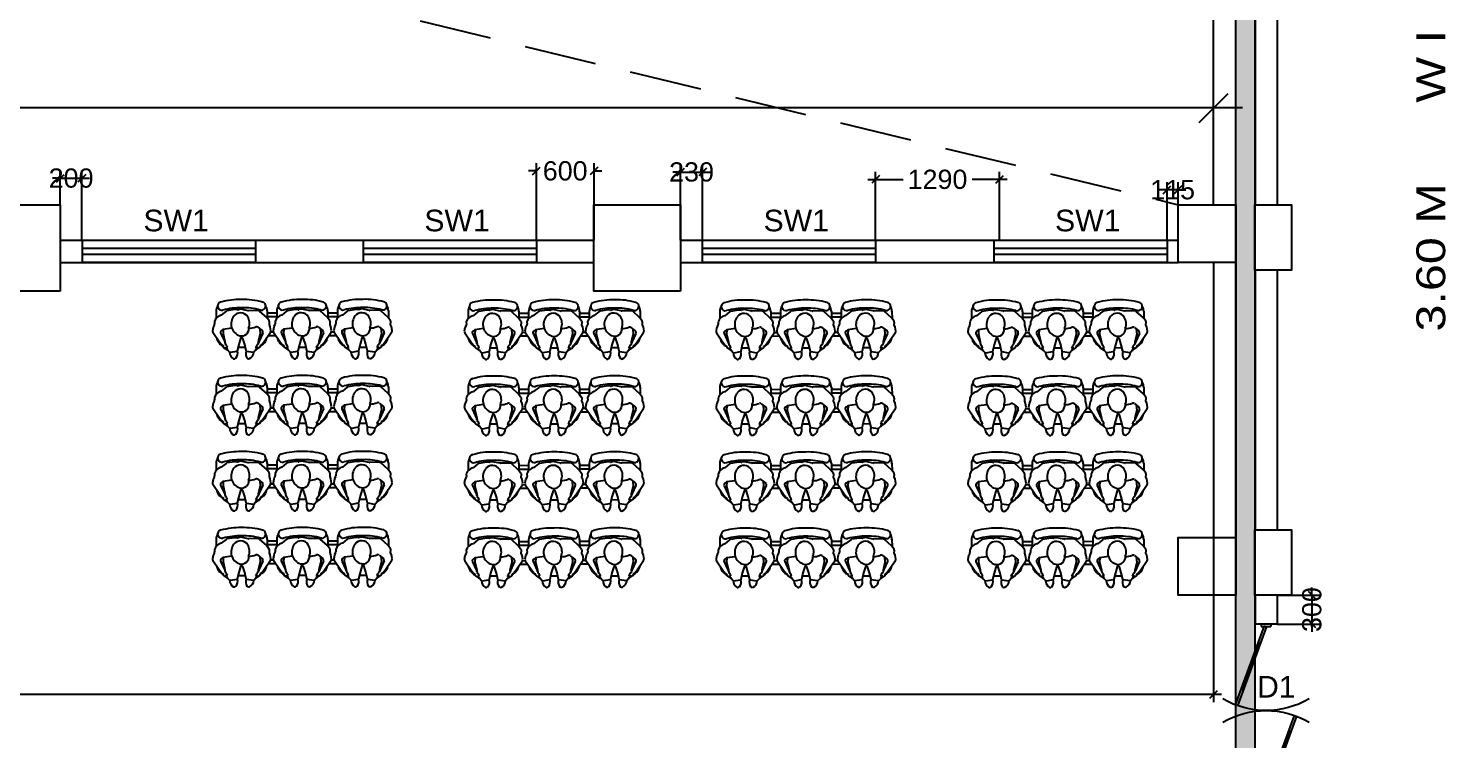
# Model space of a CAD drawing. Extents: x 7620542 to 7843793, y -6476226 to -6093835.
# Drawn here: x 7703786 to 7718533, y -6445912 to -6438515 of the extents above; entities that cross this region are included whole.
import ezdxf
from ezdxf.enums import TextEntityAlignment as Align

# ---------------------------------------------------------------- set-up
doc = ezdxf.new("R2010")
doc.units = 0
doc.header["$LTSCALE"] = 600
doc.header["$MEASUREMENT"] = 0
doc.header["$PDMODE"] = 35
doc.linetypes.add('HIDDEN', pattern=[0.375, 0.25, -0.125])
doc.linetypes.add('HIDDEN2', pattern=[0.1875, 0.125, -0.0625])
doc.layers.get('0').update_dxf_attribs({"linetype": 'CONTINUOUS'})
doc.layers.get('Defpoints').update_dxf_attribs({"linetype": 'CONTINUOUS'})
for name, color, linetype in [('DIMEN', 5, 'CONTINUOUS'), ('DOOR', 32, 'CONTINUOUS'), ('Duct', 8, 'CONTINUOUS'), ('Exp.Joint', 104, 'CONTINUOUS'), ('furniture', 33, 'CONTINUOUS'), ('Human', 8, 'CONTINUOUS'), ('joinery', 7, 'CONTINUOUS'), ('LA-column', 3, 'CONTINUOUS'), ('TXT', 6, 'CONTINUOUS'), ('Walls', 7, 'CONTINUOUS'), ('WIN', 151, 'CONTINUOUS'), ('Working Dim', 5, 'CONTINUOUS')]:
    doc.layers.add(name, color=color, linetype=linetype)
doc.styles.add('ari', font='arial.ttf')
doc.styles.add('ARIAL', font='arial.ttf')
doc.styles.get("Standard").update_dxf_attribs({"font": 'romans.shx'})
doc.dimstyles.new('int. dim', dxfattribs={"dimtxt": 450, "dimasz": 80, "dimexe": 80, "dimexo": 0, "dimgap": 70, "dimtad": 0, "dimdec": 0, "dimzin": 12, "dimdsep": 46, "dimtxsty": 'ari', "dimblk": 'OBLIQUE', "dimcen": 2, "dimdle": 80, "dimclrd": 256, "dimclre": 256, "dimclrt": 6, "dimadec": 0, "dimazin": 0, "dimtfac": 1, "dimtdec": 0, "dimtix": 1, "dimtmove": 2, "dimatfit": 3, "dimfxl": 1, "dimtolj": 1, "dimtzin": 0, "dimlwd": -1, "dimlwe": -1, "dimarcsym": 0})
doc.dimstyles.new('STANDARD$0', dxfattribs={"dimscale": 0, "dimtxt": 150, "dimasz": 125, "dimexe": 0.75, "dimexo": 1, "dimgap": 25, "dimtad": 1, "dimdec": 0, "dimdsep": 46, "dimtxsty": 'Standard', "dimblk1": 'DOT', "dimblk2": 'DOT', "dimsah": 1, "dimcen": 2.5, "dimclrd": 1, "dimclre": 1, "dimclrt": 3, "dimadec": 0, "dimazin": 0, "dimtfac": 1, "dimtdec": 0, "dimtmove": 0, "dimatfit": 3, "dimldrblk": 'DOT', "dimfxl": 1, "dimtolj": 1, "dimtzin": 0, "dimarcsym": 0})

# ---------------------------------------------------------------- blocks, each defined once
blk = doc.blocks.new('A$C6F2C55AD')
at = {"layer": 'furniture', "color": 8}
for p, q in [((-379, 896), (-303, 896)), ((0, 593), (0, 669)), ((-374, 366), (-301, 366)), ((-355, 366), (-355, 265)), ((-316, 366), (-316, 265)), ((-157, 331), (-157, 300)), ((-119, 356), (-119, 275)), ((-379, 265), (-303, 265)), ((-374, 265), (-303, 265)), ((0, -38), (0, 38)), ((-379, -265), (-301, -265)), ((-355, -265), (-355, -366)), ((-316, -265), (-316, -366)), ((-119, -275), (-119, -356)), ((-379, -366), (-303, -366)), ((-374, -366), (-303, -366)), ((-157, -300), (-157, -331)), ((0, -669), (0, -593)), ((-379, -896), (-301, -896))]:
    blk.add_line(p, q, dxfattribs=at)
for centre, radius, start, end in [((-374, 771), 125, 90, 118.9699), ((-125, 771), 125, 25.4407, 79.8153), ((236, 652), 733, 164.361, 181.6247), ((-429, 838), 43.2, 344.361, 164.361), ((236, 652), 647, 164.361, 181.8419), ((236, 610), 733, 178.3753, 195.639), ((236, 610), 647, 178.1581, 195.639), ((-429, 424), 43.2, 195.639, 15.639), ((-374, 491), 125, 241.0301, 270), ((-125, 491), 125, 280.1847, 334.5593), ((236, 21), 733, 164.361, 181.6247), ((-429, 207), 43.2, 344.361, 164.361), ((-374, 140), 125, 90, 118.9699), ((236, 21), 647, 164.361, 181.8419), ((-125, 140), 125, 25.4407, 79.8153), ((236, -21), 733, 178.3753, 195.639), ((236, -21), 647, 178.1581, 195.639), ((-429, -207), 43.2, 195.639, 15.639), ((-374, -140), 125, 241.0301, 270), ((-125, -140), 125, 280.1847, 334.5593), ((236, -610), 733, 164.361, 181.6247), ((-429, -424), 43.2, 344.361, 164.361), ((-374, -491), 125, 90, 118.9699), ((236, -610), 647, 164.361, 181.8419), ((-125, -491), 125, 25.4407, 79.8153), ((236, -652), 733, 178.3753, 195.639), ((236, -652), 647, 178.1581, 195.639), ((-429, -838), 43.2, 195.639, 15.639), ((-374, -771), 125, 241.0301, 270), ((-125, -771), 125, 280.1847, 334.5593)]:
    blk.add_arc(centre, radius, start, end, dxfattribs=at)
at = {"layer": 'Human', "color": 8}
for p, q in [((-309, 892), (-377, 818)), ((-274, 917), (-309, 892)), ((-236, 919), (-260, 921)), ((-212, 928), (-236, 919)), ((-172, 935), (-212, 928)), ((-50, 857), (-157, 931)), ((-383, 803), (-381, 703)), ((-209, 798), (-173, 844)), ((-148, 850), (-56, 808)), ((-56, 808), (-40, 802)), ((-25, 837), (-50, 857)), ((-19, 827), (-25, 837)), ((-7, 824), (-15, 825)), ((-8, 781), (4, 776)), ((-1, 787), (-5, 793)), ((5, 781), (-1, 787)), ((24, 785), (0, 820)), ((0, 792), (11, 789)), ((11, 789), (19, 779)), ((-381, 699), (-397, 621)), ((-397, 621), (-391, 593)), ((-391, 588), (-392, 559)), ((-392, 559), (-379, 478)), ((-375, 468), (-334, 417)), ((-200, 528), (-187, 436)), ((-148, 412), (-56, 454)), ((-56, 454), (-40, 459)), ((-40, 459), (-29, 462)), ((2, 482), (-10, 477)), ((-3, 469), (3, 477)), ((11, 473), (-3, 469)), ((0, 442), (24, 477)), ((4, 481), (2, 482)), ((3, 477), (4, 481)), ((19, 483), (11, 473)), ((-269, 348), (-244, 349)), ((-212, 297), (-236, 288)), ((-232, 346), (-216, 336)), ((-172, 304), (-212, 297)), ((-208, 333), (-172, 327)), ((-187, 436), (-173, 418)), ((-157, 331), (-50, 405)), ((-50, 226), (-157, 300)), ((-50, 405), (-25, 425)), ((-25, 425), (-19, 435)), ((-15, 437), (-7, 438)), ((-383, 172), (-381, 72)), ((-309, 261), (-377, 187)), ((-274, 286), (-309, 261)), ((-236, 288), (-260, 290)), ((-209, 167), (-173, 213)), ((-148, 219), (-56, 177)), ((-56, 177), (-40, 171)), ((-25, 206), (-50, 226)), ((-19, 196), (-25, 206)), ((-7, 193), (-15, 194)), ((-8, 151), (4, 145)), ((-1, 156), (-5, 162)), ((5, 150), (-1, 156)), ((24, 154), (0, 189)), ((0, 162), (11, 158)), ((11, 158), (19, 148)), ((-381, 68), (-397, -10)), ((-397, -10), (-391, -38)), ((-391, -43), (-392, -72)), ((-392, -72), (-379, -153)), ((-200, -103), (-187, -195)), ((-375, -163), (-334, -214)), ((-269, -283), (-244, -282)), ((-232, -285), (-216, -295)), ((-187, -195), (-173, -213)), ((-157, -300), (-50, -226)), ((-148, -219), (-56, -177)), ((-56, -177), (-40, -171)), ((-50, -226), (-25, -206)), ((-40, -171), (-29, -169)), ((-25, -206), (-19, -196)), ((-15, -194), (-7, -193)), ((2, -149), (-10, -154)), ((-3, -162), (3, -154)), ((11, -158), (-3, -162)), ((0, -189), (24, -154)), ((4, -150), (2, -149)), ((3, -154), (4, -150)), ((19, -148), (11, -158)), ((-309, -370), (-377, -444)), ((-274, -345), (-309, -370)), ((-236, -343), (-260, -341)), ((-212, -334), (-236, -343)), ((-172, -327), (-212, -334)), ((-209, -464), (-173, -418)), ((-208, -298), (-172, -304)), ((-50, -405), (-157, -331)), ((-148, -412), (-56, -454)), ((-25, -425), (-50, -405)), ((-19, -435), (-25, -425)), ((-7, -438), (-15, -437)), ((24, -477), (0, -442)), ((-381, -563), (-397, -641)), ((-383, -459), (-381, -559)), ((-56, -454), (-40, -459)), ((-8, -480), (4, -486)), ((-1, -475), (-5, -469)), ((5, -481), (-1, -475)), ((0, -469), (11, -473)), ((11, -473), (19, -483)), ((-397, -641), (-391, -668)), ((-391, -674), (-392, -703)), ((-392, -703), (-379, -784)), ((-200, -734), (-187, -826)), ((-375, -793), (-334, -844)), ((-187, -826), (-173, -844)), ((-157, -931), (-50, -857)), ((-148, -850), (-56, -808)), ((-56, -808), (-40, -802)), ((-50, -857), (-25, -837)), ((-40, -802), (-29, -800)), ((-25, -837), (-19, -827)), ((-15, -825), (-7, -824)), ((2, -780), (-10, -785)), ((-3, -793), (3, -785)), ((11, -789), (-3, -793)), ((0, -820), (24, -785)), ((4, -781), (2, -780)), ((3, -785), (4, -781)), ((19, -779), (11, -789)), ((-269, -914), (-244, -913)), ((-232, -916), (-216, -926)), ((-208, -929), (-172, -935))]:
    blk.add_line(p, q, dxfattribs=at)
for points in [[(-193, 818), (-141, 822), (-59, 802), (-42, 803)], [(-42, 459), (-59, 460), (-141, 440), (-187, 443)], [(-193, 188), (-141, 191), (-59, 171), (-42, 172)], [(-42, -172), (-59, -171), (-141, -191), (-187, -188)], [(-193, -443), (-141, -440), (-59, -460), (-42, -459)], [(-42, -803), (-59, -802), (-141, -822), (-187, -819)]]:
    blk.add_lwpolyline(points, dxfattribs=at)
for points in [[(24, 781), (52, 756, -0.259848), (54, 749), (43, 683, -0.302547), (37, 677), (-30, 662), (-92, 642), (-107, 628), (-92, 620), (-30, 600), (37, 585, -0.302547), (43, 578), (54, 513, -0.259848), (52, 506), (24, 481)], [(24, 150), (52, 125, -0.259848), (54, 118), (43, 52, -0.302547), (37, 46), (-30, 31), (-92, 11), (-107, -3), (-92, -11), (-30, -31), (37, -46, -0.302547), (43, -52), (54, -118, -0.259848), (52, -125), (24, -150)], [(24, -481), (52, -506, -0.259848), (54, -513), (43, -578, -0.302547), (37, -585), (-30, -600), (-92, -620), (-107, -633), (-92, -642), (-30, -662), (37, -677, -0.302547), (43, -683), (54, -749, -0.259848), (52, -756), (24, -781)]]:
    blk.add_lwpolyline(points, format="xyb", dxfattribs=at)
for points in [[(115, 689, 0.28165), (118, 712, 0.281432), (52, 756, -0.259848), (54, 749), (43, 683, -0.302547), (37, 677, 0.254294)], [(115, 58, 0.28165), (118, 81, 0.281432), (52, 125, -0.259848), (54, 118), (43, 52, -0.302547), (37, 46, 0.254294)], [(115, -573, 0.28165), (118, -550, 0.281432), (52, -506, -0.259848), (54, -513), (43, -578, -0.302547), (37, -585, 0.254294)]]:
    blk.add_lwpolyline(points, format="xyb", close=True, dxfattribs=at)
for centre, radius, start, end in [((-262, 900), 20.7, 84.2936, 126.1379), ((-168, 914), 20.7, 55.2478, 99.1519), ((-362, 803), 20.7, 137.3161, 180.8191), ((-193, 785), 20.7, 142.3991, 201.4261), ((-409, 700), 211, 1.1807, 21.4261), ((-157, 832), 20.7, 65.5125, 142.3991), ((-37, 793), 10.2, 45.435, 108.1784), ((-5, 806), 24.7, 193.9888, 263.5389), ((-15, 829), 4.56, 211.6328, 266.4385), ((-8, 814), 9.9, 34.2468, 86.4385), ((-3, 788), 5.09, 52.4637, 108.4149), ((0, 781), 6.05, 308.4181, 329.2946), ((3, 779), 2.67, 329.2946, 45.0334), ((21, 780), 2.15, 218.553, 288.5809), ((20, 783), 4.98, 288.5809, 18.6143), ((-411, 589), 20.7, 357.1355, 11.8973), ((-402, 703), 20.7, 348.8982, 0.8191), ((-269, 619), 89.1, 123.3122, 231.3111), ((-250, 591), 122, 67.1497, 123.3122), ((-240, 645), 124, 285.5429, 343.9718), ((-192, 631), 73.9, 343.9718, 98.0509), ((-358, 481), 20.7, 189.3001, 218.6806), ((-242, 652), 131, 231.3111, 285.5429), ((-7, 453), 24.1, 96.9092, 158.3871), ((21, 481), 2.15, 71.4191, 141.447), ((20, 479), 4.98, 341.3857, 71.4191), ((62, 513), 75.9, 47.3296, 108.8978), ((49, 588), 82.7, 271.2733, 329.4641), ((98, 552), 22.8, 344.3632, 47.2828), ((-238, 442), 99.4, 194.4561, 251.4627), ((-243, 329), 20.7, 58.0246, 92.8591), ((-205, 354), 20.7, 238.0246, 260.8481), ((-157, 430), 20.7, 217.6009, 294.4875), ((-168, 348), 20.7, 260.8481, 304.7522), ((-168, 283), 20.7, 55.2478, 99.1519), ((-15, 432), 4.56, 93.5615, 148.3672), ((-8, 447), 9.9, 273.5615, 325.7532), ((-362, 173), 20.7, 137.3161, 180.8191), ((-262, 270), 20.7, 84.2936, 126.1379), ((-193, 154), 20.7, 142.3991, 201.4261), ((-157, 201), 20.7, 65.5125, 142.3991), ((-37, 162), 10.2, 45.435, 108.1784), ((-5, 175), 24.7, 193.9888, 263.5389), ((-15, 198), 4.56, 211.6328, 266.4385), ((-8, 184), 9.9, 34.2468, 86.4385), ((-3, 157), 5.09, 52.4637, 108.4149), ((3, 148), 2.67, 329.2946, 45.0334), ((21, 149), 2.15, 218.553, 288.5809), ((20, 152), 4.98, 288.5809, 18.6143), ((-402, 72), 20.7, 348.8982, 0.8191), ((-269, -12), 89.1, 123.3122, 231.3111), ((-250, -40), 122, 67.1497, 123.3122), ((-409, 69), 211, 1.1807, 21.4261), ((-192, 0), 73.9, 343.9718, 98.0509), ((0, 150), 6.05, 308.4181, 329.2946), ((-411, -42), 20.7, 357.1355, 11.8973), ((-242, 21), 131, 231.3111, 285.5429), ((-240, 14), 124, 285.5429, 343.9718), ((21, -149), 2.15, 71.4191, 141.447), ((20, -152), 4.98, 341.3857, 71.4191), ((62, -118), 75.9, 47.3296, 108.8978), ((49, -43), 82.7, 271.2733, 329.4641), ((98, -79), 22.8, 344.3632, 47.2828), ((-358, -150), 20.7, 189.3001, 218.6806), ((-238, -189), 99.4, 194.4561, 251.4627), ((-243, -302), 20.7, 58.0246, 92.8591), ((-205, -277), 20.7, 238.0246, 260.8481), ((-157, -201), 20.7, 217.6009, 294.4875), ((-7, -178), 24.1, 96.9092, 158.3871), ((-15, -198), 4.56, 93.5615, 148.3672), ((-8, -184), 9.9, 273.5615, 325.7532), ((-262, -361), 20.7, 84.2936, 126.1379), ((-157, -430), 20.7, 65.5125, 142.3991), ((-168, -283), 20.7, 260.8481, 304.7522), ((-168, -348), 20.7, 55.2478, 99.1519), ((-15, -432), 4.56, 211.6328, 266.4385), ((-8, -447), 9.9, 34.2468, 86.4385), ((-362, -458), 20.7, 137.3161, 180.8191), ((-402, -559), 20.7, 348.8982, 0.8191), ((-269, -643), 89.1, 123.3122, 231.3111), ((-250, -671), 122, 67.1497, 123.3122), ((-193, -477), 20.7, 142.3991, 201.4261), ((-409, -562), 211, 1.1807, 21.4261), ((-192, -631), 73.9, 343.9718, 98.0509), ((-37, -469), 10.2, 45.435, 108.1784), ((-5, -456), 24.7, 193.9888, 263.5389), ((-3, -473), 5.09, 52.4637, 108.4149), ((0, -481), 6.05, 308.4181, 329.2946), ((3, -483), 2.67, 329.2946, 45.0334), ((21, -481), 2.15, 218.553, 288.5809), ((20, -479), 4.98, 288.5809, 18.6143), ((-411, -673), 20.7, 357.1355, 11.8973), ((-242, -610), 131, 231.3111, 285.5429), ((-240, -617), 124, 285.5429, 343.9718), ((62, -749), 75.9, 47.3296, 108.8978), ((49, -674), 82.7, 271.2733, 329.4641), ((98, -710), 22.8, 344.3632, 47.2828), ((-358, -781), 20.7, 189.3001, 218.6806), ((-238, -820), 99.4, 194.4561, 251.4627), ((-157, -832), 20.7, 217.6009, 294.4875), ((-7, -809), 24.1, 96.9092, 158.3871), ((-15, -829), 4.56, 93.5615, 148.3672), ((-8, -814), 9.9, 273.5615, 325.7532), ((21, -780), 2.15, 71.4191, 141.447), ((20, -783), 4.98, 341.3857, 71.4191), ((-243, -933), 20.7, 58.0246, 92.8591), ((-205, -908), 20.7, 238.0246, 260.8481), ((-168, -914), 20.7, 260.8481, 304.7522)]:
    blk.add_arc(centre, radius, start, end, dxfattribs=at)
blk = doc.blocks.new('_Oblique')
at = {"color": 0, "linetype": 'ByBlock', "lineweight": -2}
blk.add_line((-0.5, -0.5), (0.5, 0.5), dxfattribs=at)
blk = doc.blocks.new('*D416')
at = {"layer": 'Defpoints', "color": 0, "transparency": 16777216}
for p in [(7686719, -6443626, 5), (7716119, -6443626, 5), (7716119, -6445441)]:
    blk.add_point(p, dxfattribs=at)
at = {"layer": 'Working Dim', "transparency": 16777216}
for p, q in [((7686719, -6443626), (7686719, -6445521)), ((7716119, -6443626), (7716119, -6445521)), ((7686639, -6445441), (7700971, -6445441)), ((7716199, -6445441), (7701867, -6445441))]:
    blk.add_line(p, q, dxfattribs=at)
at = {"layer": 'Working Dim', "transparency": 16777216, "xscale": 80, "yscale": 80, "zscale": 80, "rotation": 180}
blk.add_blockref('_Oblique', (7686719, -6445441), dxfattribs=at)
at = {"layer": 'Working Dim', "transparency": 16777216, "xscale": 80, "yscale": 80, "zscale": 80}
blk.add_blockref('_Oblique', (7716119, -6445441), dxfattribs=at)
at = {"layer": 'Working Dim', "color": 6, "transparency": 16777216, "insert": (7701419, -6445441), "char_height": 200, "attachment_point": 5, "style": 'ari'}
blk.add_mtext('\\A1;29400', dxfattribs=at)
blk = doc.blocks.new('*D849')
at = {"layer": 'Defpoints', "color": 0, "transparency": 16777216}
for p in [(7716119, -6439343), (7686719, -6439488, 5), (7716119, -6439488, 5)]:
    blk.add_point(p, dxfattribs=at)
at = {"layer": 'DIMEN', "color": 8, "transparency": 16777216}
for p, q in [((7686719, -6439488), (7686719, -6439043)), ((7716119, -6439488), (7716119, -6439043)), ((7686419, -6439343), (7700286, -6439343)), ((7716419, -6439343), (7702552, -6439343))]:
    blk.add_line(p, q, dxfattribs=at)
at = {"layer": 'DIMEN', "color": 8, "transparency": 16777216, "xscale": 300, "yscale": 300, "zscale": 300, "rotation": 180}
blk.add_blockref('_Oblique', (7686719, -6439343), dxfattribs=at)
at = {"layer": 'DIMEN', "color": 8, "transparency": 16777216, "xscale": 300, "yscale": 300, "zscale": 300}
blk.add_blockref('_Oblique', (7716119, -6439343), dxfattribs=at)
at = {"layer": 'DIMEN', "color": 7, "transparency": 16777216, "insert": (7701419, -6439343), "char_height": 500, "attachment_point": 5, "style": 'ari'}
blk.add_mtext('\\A1;29.40m', dxfattribs=at)
blk = doc.blocks.new('*D1184')
at = {"layer": 'Defpoints', "color": 0, "transparency": 16777216}
for p in [(7704343, -6440073), (7704119, -6440349, 24), (7704343, -6440719)]:
    blk.add_point(p, dxfattribs=at)
at = {"layer": 'Working Dim', "transparency": 16777216}
for p, q in [((7704119, -6440349), (7704119, -6439993)), ((7704343, -6440719), (7704343, -6439993)), ((7704119, -6440073), (7704039, -6440073)), ((7704119, -6440073), (7704343, -6440073)), ((7704343, -6440073), (7704423, -6440073))]:
    blk.add_line(p, q, dxfattribs=at)
at = {"layer": 'Working Dim', "transparency": 16777216, "xscale": 80, "yscale": 80, "zscale": 80}
blk.add_blockref('_Oblique', (7704119, -6440073), dxfattribs=at)
at = {"layer": 'Working Dim', "transparency": 16777216, "xscale": 80, "yscale": 80, "zscale": 80, "rotation": 180}
blk.add_blockref('_Oblique', (7704343, -6440073), dxfattribs=at)
at = {"layer": 'Working Dim', "color": 6, "transparency": 16777216, "insert": (7704231, -6440073), "char_height": 200, "attachment_point": 5, "style": 'ari'}
blk.add_mtext('\\A1;200', dxfattribs=at)
blk = doc.blocks.new('*D1185')
at = {"layer": 'Defpoints', "color": 0, "transparency": 16777216}
for p in [(7709672, -6439998), (7709072, -6440719), (7709672, -6440719, 19)]:
    blk.add_point(p, dxfattribs=at)
at = {"layer": 'Working Dim', "transparency": 16777216}
for p, q in [((7709072, -6439998), (7708992, -6439998)), ((7709072, -6440719), (7709072, -6439918)), ((7709072, -6439998), (7709081, -6439998)), ((7709672, -6439998), (7709663, -6439998)), ((7709672, -6440719), (7709672, -6439918)), ((7709672, -6439998), (7709752, -6439998))]:
    blk.add_line(p, q, dxfattribs=at)
at = {"layer": 'Working Dim', "transparency": 16777216, "xscale": 80, "yscale": 80, "zscale": 80}
blk.add_blockref('_Oblique', (7709072, -6439998), dxfattribs=at)
at = {"layer": 'Working Dim', "transparency": 16777216, "xscale": 80, "yscale": 80, "zscale": 80, "rotation": 180}
blk.add_blockref('_Oblique', (7709672, -6439998), dxfattribs=at)
at = {"layer": 'Working Dim', "color": 6, "transparency": 16777216, "insert": (7709372, -6439998), "char_height": 200, "attachment_point": 5, "style": 'ari'}
blk.add_mtext('\\A1;600', dxfattribs=at)
blk = doc.blocks.new('*D1186')
at = {"layer": 'Defpoints', "color": 0, "transparency": 16777216}
for p in [(7710801, -6440009), (7710572, -6440719, 19), (7710801, -6440719)]:
    blk.add_point(p, dxfattribs=at)
at = {"layer": 'Working Dim', "transparency": 16777216}
for p, q in [((7710572, -6440009), (7710492, -6440009)), ((7710572, -6440719), (7710572, -6439929)), ((7710572, -6440009), (7710801, -6440009)), ((7710801, -6440719), (7710801, -6439929)), ((7710801, -6440009), (7710881, -6440009))]:
    blk.add_line(p, q, dxfattribs=at)
at = {"layer": 'Working Dim', "transparency": 16777216, "xscale": 80, "yscale": 80, "zscale": 80}
blk.add_blockref('_Oblique', (7710572, -6440009), dxfattribs=at)
at = {"layer": 'Working Dim', "transparency": 16777216, "xscale": 80, "yscale": 80, "zscale": 80, "rotation": 180}
blk.add_blockref('_Oblique', (7710801, -6440009), dxfattribs=at)
at = {"layer": 'Working Dim', "color": 6, "transparency": 16777216, "insert": (7710686, -6440009), "char_height": 200, "attachment_point": 5, "style": 'ari'}
blk.add_mtext('\\A1;230', dxfattribs=at)
blk = doc.blocks.new('*D1187')
at = {"layer": 'Defpoints', "color": 0, "transparency": 16777216}
for p in [(7715634, -6440194), (7715634, -6440719), (7715749, -6440719)]:
    blk.add_point(p, dxfattribs=at)
at = {"layer": 'Working Dim', "transparency": 16777216}
for p, q in [((7715634, -6440719), (7715634, -6440114)), ((7715749, -6440719), (7715749, -6440114)), ((7715634, -6440194), (7715554, -6440194)), ((7715749, -6440194), (7715634, -6440194)), ((7715749, -6440194), (7715829, -6440194))]:
    blk.add_line(p, q, dxfattribs=at)
at = {"layer": 'Working Dim', "transparency": 16777216, "xscale": 80, "yscale": 80, "zscale": 80}
blk.add_blockref('_Oblique', (7715634, -6440194), dxfattribs=at)
at = {"layer": 'Working Dim', "transparency": 16777216, "xscale": 80, "yscale": 80, "zscale": 80, "rotation": 180}
blk.add_blockref('_Oblique', (7715749, -6440194), dxfattribs=at)
at = {"layer": 'Working Dim', "color": 6, "transparency": 16777216, "insert": (7715692, -6440194), "char_height": 200, "attachment_point": 5, "style": 'ari'}
blk.add_mtext('\\A1;115', dxfattribs=at)
blk = doc.blocks.new('*D1188')
at = {"layer": 'Defpoints', "color": 0, "transparency": 16777216}
for p in [(7713892, -6440086), (7712601, -6440719), (7713892, -6440719)]:
    blk.add_point(p, dxfattribs=at)
at = {"layer": 'Working Dim', "transparency": 16777216}
for p, q in [((7712601, -6440719), (7712601, -6440006)), ((7713892, -6440719), (7713892, -6440006)), ((7712521, -6440086), (7712888, -6440086)), ((7713972, -6440086), (7713605, -6440086))]:
    blk.add_line(p, q, dxfattribs=at)
at = {"layer": 'Working Dim', "transparency": 16777216, "xscale": 80, "yscale": 80, "zscale": 80, "rotation": 180}
blk.add_blockref('_Oblique', (7712601, -6440086), dxfattribs=at)
at = {"layer": 'Working Dim', "transparency": 16777216, "xscale": 80, "yscale": 80, "zscale": 80}
blk.add_blockref('_Oblique', (7713892, -6440086), dxfattribs=at)
at = {"layer": 'Working Dim', "color": 6, "transparency": 16777216, "insert": (7713246, -6440086), "char_height": 200, "attachment_point": 5, "style": 'ari'}
blk.add_mtext('\\A1;1290', dxfattribs=at)
blk = doc.blocks.new('*D1212')
at = {"layer": 'Defpoints', "color": 0, "transparency": 16777216}
for p in [(7716779, -6444409), (7716779, -6444709), (7717141, -6444709)]:
    blk.add_point(p, dxfattribs=at)
at = {"layer": 'Working Dim', "transparency": 16777216}
for p, q in [((7716779, -6444409), (7717221, -6444409)), ((7717141, -6444409), (7717141, -6444329)), ((7717141, -6444409), (7717141, -6444709)), ((7716779, -6444709), (7717221, -6444709)), ((7717141, -6444709), (7717141, -6444789))]:
    blk.add_line(p, q, dxfattribs=at)
at = {"layer": 'Working Dim', "transparency": 16777216, "xscale": 80, "yscale": 80, "zscale": 80}
for p, rotation in [((7717141, -6444409), 270), ((7717141, -6444709), 90)]:
    blk.add_blockref('_Oblique', p, dxfattribs=dict(at, rotation=rotation))
at = {"layer": 'Working Dim', "color": 6, "transparency": 16777216, "insert": (7717141, -6444559), "char_height": 200, "attachment_point": 5, "rotation": 90, "style": 'ari'}
blk.add_mtext('\\A1;300', dxfattribs=at)
blk = doc.blocks.new('Z$W@#5624')
at = {"layer": 'DOOR'}
for p, q in [((19, 470), (840, 769)), ((28, 446), (849, 745)), ((188, 518), (680, 697)), ((676, 709), (685, 685)), ((0, 400), (0, 499)), ((0, 499), (25, 499)), ((19, 470), (28, 446)), ((25, 400), (25, 499)), ((183, 529), (192, 506)), ((1770, 453), (949, 154)), ((1779, 429), (1770, 453)), ((1798, 499), (1773, 499)), ((1773, 400), (1773, 499)), ((1798, 400), (1798, 499)), ((0, 400), (25, 400)), ((1779, 429), (957, 130)), ((1610, 381), (1117, 202)), ((1614, 369), (1606, 393)), ((1798, 400), (1773, 400)), ((1113, 214), (1122, 190))]:
    blk.add_line(p, q, dxfattribs=at)
at = {"layer": 'DOOR', "color": 145}
for centre, start_param, end_param in [((0, 449), 2.617994, 3.665191), ((1798, 449), -0.523599, 0.523599)]:
    blk.add_ellipse(centre, major_axis=(-899, 0), ratio=1, start_param=start_param, end_param=end_param, dxfattribs=at)

msp = doc.modelspace()

# ---------------------------------------------------------------- hatches: boundary and pattern name
at = {"layer": 'Exp.Joint', "linetype": 'HIDDEN'}
msp.add_hatch(color=256, dxfattribs=at).paths.add_polyline_path([(7716549.14, -6334493.662), (7716349.14, -6334493.662), (7716349.14, -6455862.509), (7716549.14, -6455862.509)])

# ---------------------------------------------------------------- linework, layer by layer
at = {"layer": 'Duct', "color": 8, "linetype": 'HIDDEN2', "ltscale": 10}
for p, q in [((7687089.144, -6433403.854, -14.83), (7715749.144, -6440348.875, -14.83)), ((7704119.053, -6440718.824, -14.83), (7709671.478, -6440718.831, -14.83))]:
    msp.add_line(p, q, dxfattribs=at)
at = {"layer": 'Duct', "color": 8, "linetype": 'HIDDEN2', "ltscale": 10, "elevation": -14.83}
msp.add_lwpolyline([(7710571.478, -6440718.811), (7715749.081, -6440718.817)], dxfattribs=at)
at = {"layer": 'Exp.Joint', "linetype": 'HIDDEN', "const_width": 20, "elevation": -11195.81}
msp.add_lwpolyline([(7716549.14, -6334493.662), (7716349.14, -6334493.662), (7716349.14, -6455862.509), (7716549.14, -6455862.509)], close=True, dxfattribs=at)
at = {"layer": 'LA-column', "color": 2, "flags": 128}
for points, elevation in [([(7704119.146, -6441248.875), (7703219.146, -6441248.875), (7703219.146, -6440348.875), (7704119.146, -6440348.875)], 4.007), ([(7710571.478, -6441248.875), (7709671.478, -6441248.875), (7709671.478, -6440348.875), (7710571.478, -6440348.875)], -0.488), ([(7716349.144, -6440948.875), (7715749.144, -6440948.875), (7715749.144, -6440348.875), (7716349.144, -6440348.875)], -14.83), ([(7716549.144, -6440348.777), (7716929.144, -6440348.777), (7716929.144, -6441028.814), (7716549.144, -6441028.768)], -18.56), ([(7716549.144, -6443728.808), (7716929.144, -6443728.808), (7716929.144, -6444408.808), (7716549.144, -6444408.808)], -12.548), ([(7716349.144, -6444408.808), (7715749.144, -6444408.808), (7715749.144, -6443808.808), (7716349.144, -6443808.808)], -12.548)]:
    msp.add_lwpolyline(points, close=True, dxfattribs=dict(at, elevation=elevation))
at = {"layer": 'Walls'}
for p, q in [((7716119.144, -6440348.875, -14.83), (7716119.144, -6433403.854, -14.83)), ((7716349.144, -6440348.875, -14.83), (7716349.144, -6433403.854, -14.83)), ((7716549.234, -6433403.845, -14.83), (7716549.234, -6440348.777, -14.83)), ((7716779.234, -6433403.872, -14.83), (7716779.234, -6440348.777, -14.83)), ((7704119.053, -6440718.732, -14.83), (7709671.478, -6440718.725, -14.83)), ((7710571.478, -6440718.723, -14.83), (7715749.26, -6440718.717, -14.83)), ((7713374.057, -6440718.72, -14.83), (7713374.057, -6440718.716, -14.83)), ((7713738.772, -6440718.599, -20.153), (7713738.772, -6440718.596, -20.153)), ((7704119.053, -6440948.732, -14.83), (7709671.478, -6440948.724, -14.83)), ((7710571.478, -6440948.723, -14.83), (7715749.054, -6440948.716, -14.83)), ((7716119.054, -6440948.789, -14.83), (7716119.054, -6443808.833, -14.83)), ((7716349.054, -6440948.789, -14.83), (7716349.054, -6443808.833, -14.83)), ((7716549.234, -6441028.778, -14.83), (7716549.234, -6443728.791, -14.83)), ((7716779.234, -6441028.778, -14.83), (7716779.234, -6443728.791, -14.83)), ((7716549.234, -6444408.791, -14.83), (7716549.234, -6444708.854, -14.83)), ((7716779.234, -6444408.791, -14.83), (7716779.234, -6444708.854, -14.83))]:
    msp.add_line(p, q, dxfattribs=at)
at = {"layer": 'Walls', "linetype": 'Continuous'}
msp.add_line((7716549.234, -6444708.854, -14.83), (7716779.234, -6444708.854, -14.83), dxfattribs=at)
at = {"layer": 'WIN', "linetype": 'Continuous'}
for points, elevation in [([(7704349.053, -6440718.731), (7706149.053, -6440718.731), (7706149.053, -6440948.732), (7704349.053, -6440948.732)], -14.83), ([(7707271.96, -6440718.499), (7709071.96, -6440718.499), (7709071.96, -6440948.499), (7707271.96, -6440948.499)], -20.153), ([(7710801.202, -6440718.601), (7712601.202, -6440718.601), (7712601.202, -6440948.601), (7710801.202, -6440948.601)], -20.153), ([(7713833.841, -6440718.596), (7715633.841, -6440718.596), (7715633.841, -6440948.596), (7713833.841, -6440948.596)], -20.153), ([(7704349.053, -6440801.515), (7706149.053, -6440801.515), (7706149.053, -6440865.948), (7704349.053, -6440865.948)], -14.83), ([(7707271.96, -6440801.282), (7709071.96, -6440801.282), (7709071.96, -6440865.715), (7707271.96, -6440865.715)], -20.153), ([(7710801.202, -6440801.384), (7712601.202, -6440801.384), (7712601.202, -6440865.818), (7710801.202, -6440865.818)], -20.153), ([(7713833.841, -6440801.38), (7715633.841, -6440801.38), (7715633.841, -6440865.813), (7713833.841, -6440865.813)], -20.153)]:
    msp.add_lwpolyline(points, close=True, dxfattribs=dict(at, elevation=elevation))

# ---------------------------------------------------------------- block references
at = {"layer": 'DOOR', "linetype": 'Continuous', "xscale": -1.001247152686119, "yscale": 1.001247152686119, "zscale": 1.001247151760859, "rotation": 270}
msp.add_blockref('Z$W@#5624', (7716214.234, -6446508.901, -14.83), dxfattribs=at)
at = {"layer": 'furniture', "ltscale": 0.75, "rotation": 270.0922148507101}
for p in [(7706637.541, -6441830.72, -14.83), (7709257.516, -6441835.686, -14.83), (7711876.969, -6441836.001, -14.83), (7714496.422, -6441836.316, -14.83), (7706637.541, -6442621.376, -14.83), (7709257.516, -6442626.342, -14.83), (7711876.969, -6442626.657, -14.83), (7714496.422, -6442626.972, -14.83), (7706637.541, -6443412.032, -14.83), (7709257.516, -6443416.997, -14.83), (7711876.969, -6443417.312, -14.83), (7714496.422, -6443417.627, -14.83), (7706637.541, -6444202.688, -14.83), (7709257.516, -6444207.653, -14.83), (7711876.969, -6444207.968, -14.83), (7714496.422, -6444208.283, -14.83)]:
    msp.add_blockref('A$C6F2C55AD', p, dxfattribs=at)

# ---------------------------------------------------------------- texts
at = {"layer": 'joinery', "style": 'ari'}
for s, p in [('SW1', (7705324.173, -6440625.841, -14.83)), ('SW1', (7708247.079, -6440625.608, -20.153)), ('SW1', (7711776.322, -6440625.71, -20.153)), ('SW1', (7714808.96, -6440625.706, -20.153)), ('D1', (7716771.149, -6445474.125, -14.83))]:
    msp.add_text(s, height=225, dxfattribs=at).set_placement(p, align=Align.CENTER)
at = {"layer": 'TXT', "color": 7, "style": 'ARIAL', "width": 1.2}
msp.add_text('3.60 M      W I D E      C O R R I D O R', height=300.52174, rotation=90, dxfattribs=at).set_placement((7718528.61, -6437328.868, -14.83), align=Align.CENTER)

# ---------------------------------------------------------------- dimensions: what is measured, and where the dimension line sits
at = {"layer": 'DIMEN'}
dim = msp.add_linear_dim(base=(7716119.144, -6439343.141, -14.83), p1=(7686719.054, -6439487.549, -9.699), p2=(7716119.144, -6439487.549, -9.699), dimstyle='STANDARD$0', override={"dimscale": 1, "dimtxt": 500, "dimasz": 300, "dimexe": 300, "dimexo": 0, "dimgap": 1, "dimtad": 0, "dimdec": 2, "dimlfac": 0.001, "dimzin": 0, "dimpost": 'm', "dimtxsty": 'ari', "dimblk1": 'Oblique', "dimblk2": 'Oblique', "dimcen": 0, "dimdle": 300, "dimclrd": 8, "dimclre": 8, "dimclrt": 7, "dimadec": 2, "dimtdec": 2, "dimtmove": 2, "dimfxl": 0.75, "dimfrac": 1, "dimlwd": 65535, "dimlwe": 65535}, dxfattribs=at)
dim.commit()
dim.dimension.update_dxf_attribs({"geometry": '*D849', "text_midpoint": (7701419.099, -6439343.141, -14.83)})
at = {"layer": 'Working Dim'}
for base, p1, p2, override, picture, middle in [((7709671.54, -6439998.278, -20.153), (7709071.96, -6440718.605, -20.153), (7709671.54, -6440718.604, -0.679), {"dimtxt": 200, "dimarcsym": 1}, '*D1185', (7709371.75, -6439998.278, -20.153)), ((7710801.202, -6440008.708, -20.153), (7710571.54, -6440718.603, -0.679), (7710801.202, -6440718.69, -20.153), {"dimtxt": 200, "dimarcsym": 1}, '*D1186', (7710686.371, -6440008.708, -20.153)), ((7713891.595, -6440086.009, -20.153), (7712601.202, -6440718.6, -20.153), (7713891.595, -6440718.694, -20.153), {"dimtxt": 200, "dimarcsym": 1}, '*D1188', (7713246.399, -6440086.009, -20.153)), ((7715633.841, -6440194.073, -20.153), (7715749.322, -6440718.596, -20.153), (7715633.841, -6440718.596, -20.153), {"dimtxt": 200, "dimarcsym": 1}, '*D1187', (7715691.582, -6440194.073, -20.153)), ((7716119.054, -6445441.466, -14.83), (7686719.054, -6443626.002, -9.699), (7716119.054, -6443626.002, -9.699), {"dimtxt": 200}, '*D416', (7701419.054, -6445441.466, -14.83))]:
    dim = msp.add_linear_dim(base=base, p1=p1, p2=p2, dimstyle='int. dim', override=override, dxfattribs=at)
    dim.commit()
    dim.dimension.update_dxf_attribs({"geometry": picture, "text_midpoint": middle})
dim = msp.add_linear_dim(base=(7704343.201, -6440073.187, -20.153), p1=(7704119.208, -6440348.754, 3.816), p2=(7704343.201, -6440718.599, -20.153), text='200', dimstyle='int. dim', override={"dimtxt": 200, "dimarcsym": 1}, dxfattribs=at)
dim.commit()
dim.dimension.update_dxf_attribs({"geometry": '*D1184', "text_midpoint": (7704231.205, -6440073.187, -20.153)})
dim = msp.add_linear_dim(base=(7717140.889, -6444708.854, -14.83), p1=(7716779.234, -6444408.791, -14.83), p2=(7716779.234, -6444708.854, -14.83), angle=90, dimstyle='int. dim', override={"dimtxt": 200, "dimarcsym": 1}, dxfattribs=at)
dim.commit()
dim.dimension.update_dxf_attribs({"geometry": '*D1212', "text_midpoint": (7717140.889, -6444558.822, -14.83)})

doc.saveas('drawing.dxf')
